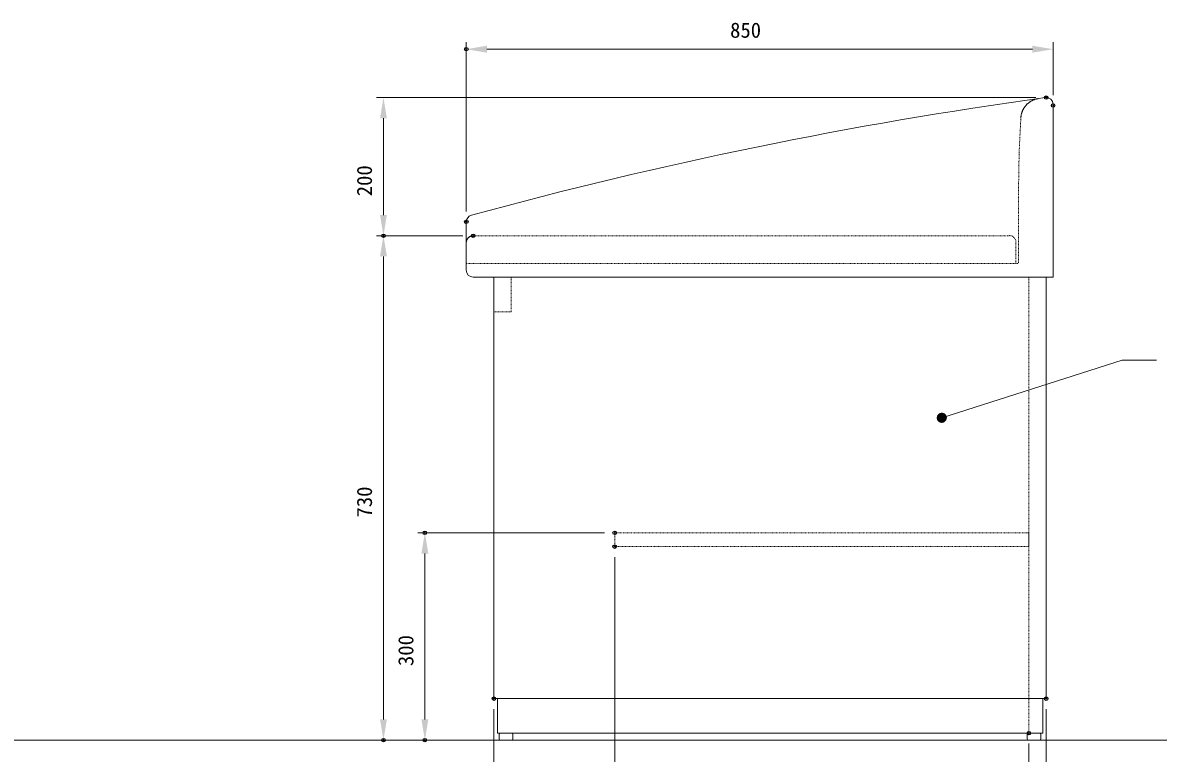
# Model space of a CAD drawing. Units: millimetres on the paper. Extents: x -203 to 203, y -143 to 143.
# Drawn here: x -52.3 to 112.2, y -85.9 to 19.8 of the extents above; entities that cross this region are included whole.
import ezdxf
from ezdxf.enums import TextEntityAlignment as Align

# ---------------------------------------------------------------- set-up
doc = ezdxf.new("R2010")
doc.units = ezdxf.units.MM
doc.header["$PDMODE"] = 32
doc.header["$PDSIZE"] = 0.5
doc.linetypes.add('USER2', pattern=[0.15748, 0.07874, -0.07874])
for name, color, linetype, lineweight in [('0-6_DIMENSION_LINES$02_DIMENSI', 7, 'Continuous', 5), ('0-8_DIMENSION_LINES$03_LINES', 7, 'Continuous', 18), ('0-A_DIMENSION_LINES$05_HIDE_LI', 7, 'USER2', 18)]:
    doc.layers.add(name, color=color, linetype=linetype, lineweight=lineweight)
doc.layers.add('0-7_DEFPOINTS', color=7, linetype='Continuous')
doc.styles.add('ＭＳ ゴシック', font='')
doc.styles.get('ＭＳ ゴシック').set_extended_font_data('MS Gothic')

# ---------------------------------------------------------------- blocks, each defined once
blk = doc.blocks.new('U43')
at = {"layer": '0-6_DIMENSION_LINES$02_DIMENSI'}
for points in [[(290.875, 110.4), (290.5, 111.799), (290.875, 111.9)], [(290.875, 110.4), (290.875, 111.9), (291.25, 110.5)], [(291.25, 110.5), (290.875, 111.9), (291.25, 111.799)], [(290.226, 110.775), (290.125, 111.15), (290.226, 111.525)], [(290.5, 110.5), (290.226, 111.525), (290.5, 111.799)], [(290.226, 110.775), (290.226, 111.525), (290.5, 110.5)], [(290.5, 110.5), (290.5, 111.799), (290.875, 110.4)], [(291.25, 110.5), (291.25, 111.799), (291.524, 110.775)], [(291.524, 110.775), (291.25, 111.799), (291.524, 111.525)], [(291.524, 110.775), (291.524, 111.525), (291.625, 111.15)]]:
    blk.add_solid(points, dxfattribs=at)
blk = doc.blocks.new('D5')
at = {"layer": '0-6_DIMENSION_LINES$02_DIMENSI'}
for p, q in [((242.001, 94.5), (215, 94.5)), ((216, 67.5), (216, 91.5)), ((217.5, 64.5), (217, 64.5))]:
    blk.add_line(p, q, dxfattribs=at)
for points in [[(216.5, 91.5), (215.5, 91.5), (216, 94.5)], [(215.5, 67.5), (216.5, 67.5), (216, 64.5)]]:
    blk.add_solid(points, dxfattribs=at)
at = {"layer": '0-7_DEFPOINTS'}
for p in [(216, 94.5), (243.501, 94.5), (216, 64.5)]:
    blk.add_point(p, dxfattribs=at)
at = {"layer": '0-6_DIMENSION_LINES$02_DIMENSI', "style": 'ＭＳ ゴシック'}
blk.add_text('300', height=2.199, rotation=90, dxfattribs=at).set_placement((215, 75.214), align=Align.BOTTOM_LEFT)
blk = doc.blocks.new('D6')
at = {"layer": '0-6_DIMENSION_LINES$02_DIMENSI'}
for p, q in [((243.501, 91), (243.501, 52.5)), ((303.501, 64), (303.501, 52.5)), ((300.502, 53.5), (246.501, 53.5))]:
    blk.add_line(p, q, dxfattribs=at)
for points in [[(246.501, 54), (246.501, 53), (243.501, 53.5)], [(300.502, 53), (300.502, 54), (303.501, 53.5)]]:
    blk.add_solid(points, dxfattribs=at)
at = {"layer": '0-7_DEFPOINTS'}
for p in [(243.501, 92.5), (303.501, 65.5), (243.501, 53.5)]:
    blk.add_point(p, dxfattribs=at)
at = {"layer": '0-6_DIMENSION_LINES$02_DIMENSI', "style": 'ＭＳ ゴシック'}
blk.add_text('600', height=2.199, dxfattribs=at).set_placement((269.144, 54.5), align=Align.BOTTOM_LEFT)
blk = doc.blocks.new('D7')
at = {"layer": '0-6_DIMENSION_LINES$02_DIMENSI'}
for p, q in [((226, 69), (226, 46.5)), ((306, 69), (306, 46.5)), ((229, 47.5), (303, 47.5))]:
    blk.add_line(p, q, dxfattribs=at)
for points in [[(229, 48), (229, 47), (226, 47.5)], [(303, 47), (303, 48), (306, 47.5)]]:
    blk.add_solid(points, dxfattribs=at)
at = {"layer": '0-7_DEFPOINTS'}
for p in [(226, 70.5), (306, 70.5), (306, 47.5)]:
    blk.add_point(p, dxfattribs=at)
at = {"layer": '0-6_DIMENSION_LINES$02_DIMENSI', "style": 'ＭＳ ゴシック'}
blk.add_text('800', height=2.199, dxfattribs=at).set_placement((261.714, 48.5), align=Align.BOTTOM_LEFT)
blk = doc.blocks.new('D8')
at = {"layer": '0-6_DIMENSION_LINES$02_DIMENSI'}
for p, q in [((304.5, 157.5), (209, 157.5)), ((210, 154.5), (210, 140.499)), ((221.5, 137.499), (209, 137.499))]:
    blk.add_line(p, q, dxfattribs=at)
for points in [[(210.5, 154.5), (209.5, 154.5), (210, 157.5)], [(209.5, 140.499), (210.5, 140.499), (210, 137.499)]]:
    blk.add_solid(points, dxfattribs=at)
at = {"layer": '0-7_DEFPOINTS'}
for p in [(306, 157.5), (210, 137.499), (223, 137.499)]:
    blk.add_point(p, dxfattribs=at)
at = {"layer": '0-6_DIMENSION_LINES$02_DIMENSI', "style": 'ＭＳ ゴシック'}
blk.add_text('200', height=2.199, rotation=90, dxfattribs=at).set_placement((209, 143.214), align=Align.BOTTOM_LEFT)
blk = doc.blocks.new('D9')
at = {"layer": '0-6_DIMENSION_LINES$02_DIMENSI'}
for p, q in [((222, 141), (222, 165.5)), ((304, 164.5), (225, 164.5)), ((307, 157.855), (307, 165.5))]:
    blk.add_line(p, q, dxfattribs=at)
for points in [[(225, 165), (225, 164), (222, 164.5)], [(304, 164), (304, 165), (307, 164.5)]]:
    blk.add_solid(points, dxfattribs=at)
at = {"layer": '0-7_DEFPOINTS'}
for p in [(222, 164.5), (307, 156.355), (222, 139.5)]:
    blk.add_point(p, dxfattribs=at)
at = {"layer": '0-6_DIMENSION_LINES$02_DIMENSI', "style": 'ＭＳ ゴシック'}
blk.add_text('850', height=2.199, dxfattribs=at).set_placement((260.214, 165.5), align=Align.BOTTOM_LEFT)
blk = doc.blocks.new('D14')
at = {"layer": '0-6_DIMENSION_LINES$02_DIMENSI'}
for p, q in [((221.5, 137.499), (209, 137.499)), ((210, 67.5), (210, 134.499)), ((211.5, 64.5), (211, 64.5))]:
    blk.add_line(p, q, dxfattribs=at)
for points in [[(210.5, 134.499), (209.5, 134.499), (210, 137.499)], [(209.5, 67.5), (210.5, 67.5), (210, 64.5)]]:
    blk.add_solid(points, dxfattribs=at)
at = {"layer": '0-7_DEFPOINTS'}
for p in [(210, 137.499), (223, 137.499), (210, 64.5)]:
    blk.add_point(p, dxfattribs=at)
at = {"layer": '0-6_DIMENSION_LINES$02_DIMENSI', "style": 'ＭＳ ゴシック'}
blk.add_text('730', height=2.199, rotation=90, dxfattribs=at).set_placement((209, 96.714), align=Align.BOTTOM_LEFT)

msp = doc.modelspace()

# ---------------------------------------------------------------- linework, layer by layer
at = {"layer": '0-6_DIMENSION_LINES$02_DIMENSI', "lineweight": 18}
for p, q in [((80.875, -37.35), (107, -29)), ((107, -29), (112, -29))]:
    msp.add_line(p, q, dxfattribs=at)
at = {"layer": '0-8_DIMENSION_LINES$03_LINES'}
for p, q in [((97, 8), (97, -17)), ((12, -16), (12, -9)), ((97, -17), (13, -17)), ((16, -78), (16, -17)), ((16, -17), (96, -17)), ((96, -17), (96, -78)), ((96, -78), (16, -78)), ((16.5, -83), (16.5, -78)), ((16.5, -78), (95.5, -78)), ((95.5, -78), (95.5, -83)), ((95.5, -83), (16.5, -83)), ((16.75, -83.2), (16.75, -83.8)), ((18.55, -83), (16.95, -83)), ((18.75, -83.8), (18.75, -83.2)), ((93.25, -83.2), (93.25, -83.8)), ((95.05, -83), (93.45, -83)), ((95.25, -83.8), (95.25, -83.2)), ((-142, -84), (127, -84)), ((16.95, -84), (18.55, -84)), ((93.45, -84), (95.05, -84))]:
    msp.add_line(p, q, dxfattribs=at)
for centre, radius, start, end in [((184.447, -634.945), 650, 97.83272, 105.31766), ((96, 8), 1, 0, 97.83272), ((13, -9), 1, 105.31768, 179.99997), ((13, -16), 1, 180, 270), ((16.95, -83.2), 0.2, 90, 180), ((16.95, -83.8), 0.2, 180, 270), ((18.55, -83.2), 0.2, 0, 90), ((18.55, -83.8), 0.2, 270, 0), ((93.45, -83.2), 0.2, 90, 180), ((93.45, -83.8), 0.2, 180, 270), ((95.05, -83.2), 0.2, 0, 90), ((95.05, -83.8), 0.2, 270, 0)]:
    msp.add_arc(centre, radius, start, end, dxfattribs=at)
at = {"layer": '0-A_DIMENSION_LINES$05_HIDE_LI'}
for p, q in [((93.467, 8.244), (93.416, 8.203)), ((93.52, 8.285), (93.467, 8.244)), ((93.573, 8.324), (93.52, 8.285)), ((93.627, 8.362), (93.573, 8.324)), ((93.681, 8.398), (93.627, 8.362)), ((93.737, 8.433), (93.681, 8.398)), ((93.792, 8.467), (93.737, 8.433)), ((93.849, 8.5), (93.792, 8.467)), ((93.906, 8.531), (93.849, 8.5)), ((93.963, 8.561), (93.906, 8.531)), ((94.021, 8.59), (93.963, 8.561)), ((94.079, 8.617), (94.021, 8.59)), ((94.137, 8.643), (94.079, 8.617)), ((94.196, 8.667), (94.137, 8.643)), ((94.255, 8.691), (94.196, 8.667)), ((94.314, 8.712), (94.255, 8.691)), ((94.373, 8.733), (94.314, 8.712)), ((94.432, 8.752), (94.373, 8.733)), ((94.492, 8.77), (94.432, 8.752)), ((94.551, 8.786), (94.492, 8.77)), ((94.611, 8.801), (94.551, 8.786)), ((94.67, 8.815), (94.611, 8.801)), ((94.729, 8.828), (94.67, 8.815)), ((94.788, 8.839), (94.729, 8.828)), ((94.847, 8.849), (94.788, 8.839)), ((94.906, 8.858), (94.847, 8.849)), ((92.416, 6.627), (92.401, 6.566)), ((92.432, 6.687), (92.416, 6.627)), ((92.45, 6.748), (92.432, 6.687)), ((92.468, 6.808), (92.45, 6.748)), ((92.488, 6.868), (92.468, 6.808)), ((92.51, 6.929), (92.488, 6.868)), ((92.533, 6.989), (92.51, 6.929)), ((92.557, 7.048), (92.533, 6.989)), ((92.583, 7.108), (92.557, 7.048)), ((92.61, 7.167), (92.583, 7.108)), ((92.638, 7.225), (92.61, 7.167)), ((92.668, 7.283), (92.638, 7.225)), ((92.699, 7.341), (92.668, 7.283)), ((92.732, 7.398), (92.699, 7.341)), ((92.765, 7.455), (92.732, 7.398)), ((92.8, 7.51), (92.765, 7.455)), ((92.837, 7.566), (92.8, 7.51)), ((92.875, 7.62), (92.837, 7.566)), ((92.913, 7.674), (92.875, 7.62)), ((92.954, 7.727), (92.913, 7.674)), ((92.995, 7.779), (92.954, 7.727)), ((93.037, 7.83), (92.995, 7.779)), ((93.081, 7.88), (93.037, 7.83)), ((93.126, 7.929), (93.081, 7.88)), ((93.172, 7.978), (93.126, 7.929)), ((93.219, 8.025), (93.172, 7.978)), ((93.266, 8.071), (93.219, 8.025)), ((93.315, 8.116), (93.266, 8.071)), ((93.365, 8.16), (93.315, 8.116)), ((93.416, 8.203), (93.365, 8.16)), ((92.33, 6.086), (92.083, 1.011)), ((92.335, 6.145), (92.33, 6.086)), ((92.34, 6.205), (92.335, 6.145)), ((92.347, 6.265), (92.34, 6.205)), ((92.356, 6.325), (92.347, 6.265)), ((92.365, 6.385), (92.356, 6.325)), ((92.376, 6.445), (92.365, 6.385)), ((92.388, 6.506), (92.376, 6.445)), ((92.401, 6.566), (92.388, 6.506)), ((92.083, 1.011), (92, -4)), ((92, -4), (92, -15)), ((12.128, -11.511), (12.112, -11.541)), ((12.146, -11.481), (12.128, -11.511)), ((12.164, -11.453), (12.146, -11.481)), ((12.183, -11.424), (12.164, -11.453)), ((12.203, -11.397), (12.183, -11.424)), ((12.224, -11.37), (12.203, -11.397)), ((12.246, -11.344), (12.224, -11.37)), ((12.269, -11.318), (12.246, -11.344)), ((12.293, -11.294), (12.269, -11.318)), ((12.317, -11.27), (12.293, -11.294)), ((12.343, -11.247), (12.317, -11.27)), ((12.369, -11.225), (12.343, -11.247)), ((12.396, -11.204), (12.369, -11.225)), ((12.423, -11.184), (12.396, -11.204)), ((12.452, -11.165), (12.423, -11.184)), ((12.48, -11.147), (12.452, -11.165)), ((12.51, -11.129), (12.48, -11.147)), ((12.54, -11.113), (12.51, -11.129)), ((12.571, -11.098), (12.54, -11.113)), ((12.602, -11.084), (12.571, -11.098)), ((12.633, -11.071), (12.602, -11.084)), ((12.665, -11.059), (12.633, -11.071)), ((12.697, -11.048), (12.665, -11.059)), ((12.73, -11.038), (12.697, -11.048)), ((12.763, -11.029), (12.73, -11.038)), ((12.797, -11.022), (12.763, -11.029)), ((12.83, -11.016), (12.797, -11.022)), ((12.864, -11.01), (12.83, -11.016)), ((12.898, -11.006), (12.864, -11.01)), ((12.932, -11.003), (12.898, -11.006)), ((12.966, -11.002), (12.932, -11.003)), ((13, -11.001), (12.966, -11.002)), ((90.628, -11.001), (13, -11.001)), ((12.001, -11.967), (12, -12.001)), ((12.002, -11.933), (12.001, -11.967)), ((12.005, -11.899), (12.002, -11.933)), ((12.009, -11.865), (12.005, -11.899)), ((12.015, -11.831), (12.009, -11.865)), ((12.021, -11.798), (12.015, -11.831)), ((12.028, -11.764), (12.021, -11.798)), ((12.037, -11.731), (12.028, -11.764)), ((12.047, -11.699), (12.037, -11.731)), ((12.058, -11.666), (12.047, -11.699)), ((12.07, -11.634), (12.058, -11.666)), ((12.083, -11.603), (12.07, -11.634)), ((12.097, -11.572), (12.083, -11.603)), ((12.112, -11.541), (12.097, -11.572)), ((91.628, -14.963), (91.628, -11.963)), ((12, -15), (92, -15)), ((16, -17), (16, -22)), ((18.5, -17), (16, -17)), ((18.5, -22), (18.5, -17)), ((93.501, -83), (93.501, -17)), ((16, -22), (18.5, -22)), ((33.501, -56), (33.501, -54)), ((33.501, -54), (93.501, -54)), ((93.501, -54), (93.501, -56)), ((93.501, -56), (33.501, -56))]:
    msp.add_line(p, q, dxfattribs=at)
msp.add_arc((90.628, -11.963), 1, 0, 90, dxfattribs=at)

# ---------------------------------------------------------------- block references
at = {"layer": '0-6_DIMENSION_LINES$02_DIMENSI'}
for name in ['D9', 'D8', 'D14', 'U43', 'D5', 'D6', 'D7']:
    msp.add_blockref(name, (-210, -148.5), dxfattribs=at)

doc.saveas('drawing.dxf')
